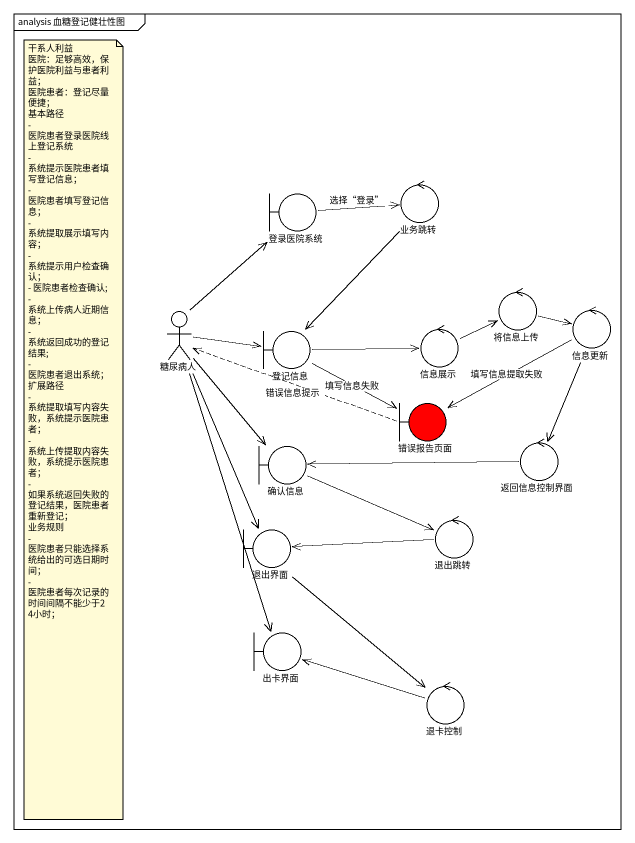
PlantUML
@startuml
mainframe analysis 血糖登记健壮性图
boundary 登录医院系统
control 业务跳转
actor 糖尿病人
control 将信息上传
control 信息更新
boundary 登记信息
control 信息展示
boundary 错误报告页面 #FF0000
boundary 确认信息
control 返回信息控制界面
boundary 退出界面
control 退出跳转
boundary 出卡界面
control 退卡控制
登录医院系统 -right-> 业务跳转 : 选择“登录”
业务跳转 --> 登记信息
糖尿病人 -up-> 登录医院系统
糖尿病人 -right-> 登记信息
糖尿病人 --> 确认信息
糖尿病人 --> 退出界面
糖尿病人 --> 出卡界面
将信息上传 -right-> 信息更新
信息更新 -left-> 错误报告页面 : 填写信息提取失败
信息更新 --> 返回信息控制界面
登记信息 -right-> 信息展示
登记信息 -right-> 错误报告页面 : 填写信息失败
信息展示 -right-> 将信息上传
错误报告页面 .left.> 糖尿病人 : 错误信息提示
确认信息 -right-> 退出跳转
返回信息控制界面 -left-> 确认信息
退出界面 --> 退卡控制
退出跳转 -left-> 退出界面
退卡控制 -left-> 出卡界面
note as N1
  干系人利益
  医院：足够高效，保护医院利益与患者利益；
  医院患者：登记尽量便捷；
  基本路径
  - 医院患者登录医院线上登记系统
  - 系统提示医院患者填写登记信息；
  - 医院患者填写登记信息；
  - 系统提取展示填写内容；
  - 系统提示用户检查确认；
  - 医院患者检查确认;
  - 系统上传病人近期信息；
  - 系统返回成功的登记结果;
  - 医院患者退出系统；
  扩展路径
  - 系统提取填写内容失败，系统提示医院患者；
  - 系统上传提取内容失败，系统提示医院患者；
  - 如果系统返回失败的登记结果，医院患者重新登记；
  业务规则
  - 医院患者只能选择系统给出的可选日期时间；
  - 医院患者每次记录的时间间隔不能少于24小时；
end note
@enduml
